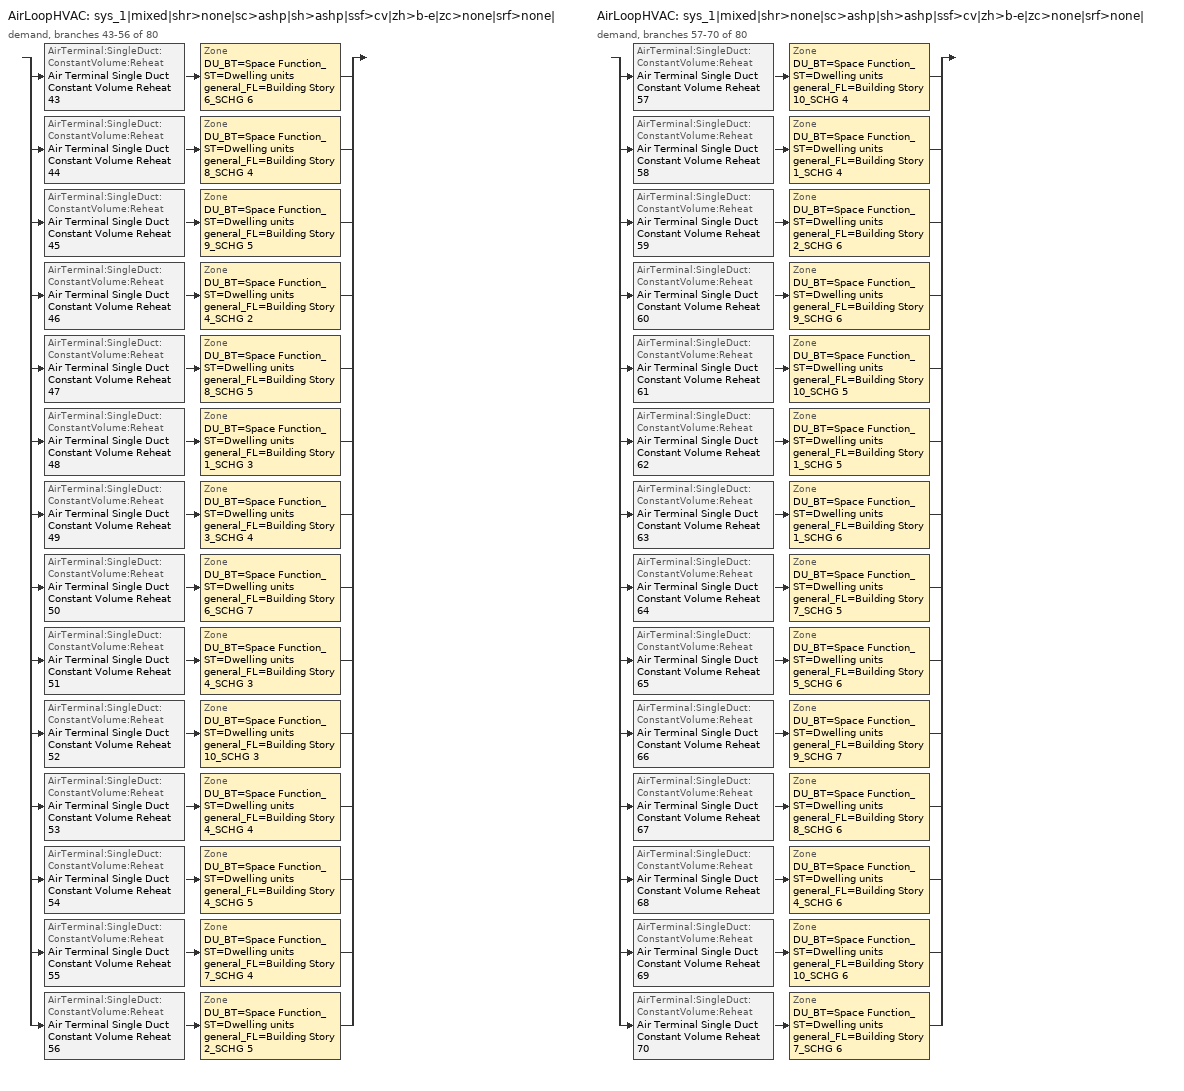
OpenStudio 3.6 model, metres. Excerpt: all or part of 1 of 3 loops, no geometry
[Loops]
AirLoopHVAC 'sys_1|mixed|shr>none|sc>ashp|sh>ashp|ssf>cv|zh>b-e|zc>none|srf>none|'
 demand, branches 43-56 of 80: split
  | AirTerminal:SingleDuct:ConstantVolume:Reheat 'Air Terminal Single Duct Constant Volume Reheat 43' > Zone 'DU_BT=Space Function_ST=Dwelling units general_FL=Building Story 6_SCHG 6'
  | AirTerminal:SingleDuct:ConstantVolume:Reheat 'Air Terminal Single Duct Constant Volume Reheat 44' > Zone 'DU_BT=Space Function_ST=Dwelling units general_FL=Building Story 8_SCHG 4'
  | AirTerminal:SingleDuct:ConstantVolume:Reheat 'Air Terminal Single Duct Constant Volume Reheat 45' > Zone 'DU_BT=Space Function_ST=Dwelling units general_FL=Building Story 9_SCHG 5'
  | AirTerminal:SingleDuct:ConstantVolume:Reheat 'Air Terminal Single Duct Constant Volume Reheat 46' > Zone 'DU_BT=Space Function_ST=Dwelling units general_FL=Building Story 4_SCHG 2'
  | AirTerminal:SingleDuct:ConstantVolume:Reheat 'Air Terminal Single Duct Constant Volume Reheat 47' > Zone 'DU_BT=Space Function_ST=Dwelling units general_FL=Building Story 8_SCHG 5'
  | AirTerminal:SingleDuct:ConstantVolume:Reheat 'Air Terminal Single Duct Constant Volume Reheat 48' > Zone 'DU_BT=Space Function_ST=Dwelling units general_FL=Building Story 1_SCHG 3'
  | AirTerminal:SingleDuct:ConstantVolume:Reheat 'Air Terminal Single Duct Constant Volume Reheat 49' > Zone 'DU_BT=Space Function_ST=Dwelling units general_FL=Building Story 3_SCHG 4'
  | AirTerminal:SingleDuct:ConstantVolume:Reheat 'Air Terminal Single Duct Constant Volume Reheat 50' > Zone 'DU_BT=Space Function_ST=Dwelling units general_FL=Building Story 6_SCHG 7'
  | AirTerminal:SingleDuct:ConstantVolume:Reheat 'Air Terminal Single Duct Constant Volume Reheat 51' > Zone 'DU_BT=Space Function_ST=Dwelling units general_FL=Building Story 4_SCHG 3'
  | AirTerminal:SingleDuct:ConstantVolume:Reheat 'Air Terminal Single Duct Constant Volume Reheat 52' > Zone 'DU_BT=Space Function_ST=Dwelling units general_FL=Building Story 10_SCHG 3'
  | AirTerminal:SingleDuct:ConstantVolume:Reheat 'Air Terminal Single Duct Constant Volume Reheat 53' > Zone 'DU_BT=Space Function_ST=Dwelling units general_FL=Building Story 4_SCHG 4'
  | AirTerminal:SingleDuct:ConstantVolume:Reheat 'Air Terminal Single Duct Constant Volume Reheat 54' > Zone 'DU_BT=Space Function_ST=Dwelling units general_FL=Building Story 4_SCHG 5'
  | AirTerminal:SingleDuct:ConstantVolume:Reheat 'Air Terminal Single Duct Constant Volume Reheat 55' > Zone 'DU_BT=Space Function_ST=Dwelling units general_FL=Building Story 7_SCHG 4'
  | AirTerminal:SingleDuct:ConstantVolume:Reheat 'Air Terminal Single Duct Constant Volume Reheat 56' > Zone 'DU_BT=Space Function_ST=Dwelling units general_FL=Building Story 2_SCHG 5'
AirLoopHVAC 'sys_1|mixed|shr>none|sc>ashp|sh>ashp|ssf>cv|zh>b-e|zc>none|srf>none|'
 demand, branches 57-70 of 80: split
  | AirTerminal:SingleDuct:ConstantVolume:Reheat 'Air Terminal Single Duct Constant Volume Reheat 57' > Zone 'DU_BT=Space Function_ST=Dwelling units general_FL=Building Story 10_SCHG 4'
  | AirTerminal:SingleDuct:ConstantVolume:Reheat 'Air Terminal Single Duct Constant Volume Reheat 58' > Zone 'DU_BT=Space Function_ST=Dwelling units general_FL=Building Story 1_SCHG 4'
  | AirTerminal:SingleDuct:ConstantVolume:Reheat 'Air Terminal Single Duct Constant Volume Reheat 59' > Zone 'DU_BT=Space Function_ST=Dwelling units general_FL=Building Story 2_SCHG 6'
  | AirTerminal:SingleDuct:ConstantVolume:Reheat 'Air Terminal Single Duct Constant Volume Reheat 60' > Zone 'DU_BT=Space Function_ST=Dwelling units general_FL=Building Story 9_SCHG 6'
  | AirTerminal:SingleDuct:ConstantVolume:Reheat 'Air Terminal Single Duct Constant Volume Reheat 61' > Zone 'DU_BT=Space Function_ST=Dwelling units general_FL=Building Story 10_SCHG 5'
  | AirTerminal:SingleDuct:ConstantVolume:Reheat 'Air Terminal Single Duct Constant Volume Reheat 62' > Zone 'DU_BT=Space Function_ST=Dwelling units general_FL=Building Story 1_SCHG 5'
  | AirTerminal:SingleDuct:ConstantVolume:Reheat 'Air Terminal Single Duct Constant Volume Reheat 63' > Zone 'DU_BT=Space Function_ST=Dwelling units general_FL=Building Story 1_SCHG 6'
  | AirTerminal:SingleDuct:ConstantVolume:Reheat 'Air Terminal Single Duct Constant Volume Reheat 64' > Zone 'DU_BT=Space Function_ST=Dwelling units general_FL=Building Story 7_SCHG 5'
  | AirTerminal:SingleDuct:ConstantVolume:Reheat 'Air Terminal Single Duct Constant Volume Reheat 65' > Zone 'DU_BT=Space Function_ST=Dwelling units general_FL=Building Story 5_SCHG 6'
  | AirTerminal:SingleDuct:ConstantVolume:Reheat 'Air Terminal Single Duct Constant Volume Reheat 66' > Zone 'DU_BT=Space Function_ST=Dwelling units general_FL=Building Story 9_SCHG 7'
  | AirTerminal:SingleDuct:ConstantVolume:Reheat 'Air Terminal Single Duct Constant Volume Reheat 67' > Zone 'DU_BT=Space Function_ST=Dwelling units general_FL=Building Story 8_SCHG 6'
  | AirTerminal:SingleDuct:ConstantVolume:Reheat 'Air Terminal Single Duct Constant Volume Reheat 68' > Zone 'DU_BT=Space Function_ST=Dwelling units general_FL=Building Story 4_SCHG 6'
  | AirTerminal:SingleDuct:ConstantVolume:Reheat 'Air Terminal Single Duct Constant Volume Reheat 69' > Zone 'DU_BT=Space Function_ST=Dwelling units general_FL=Building Story 10_SCHG 6'
  | AirTerminal:SingleDuct:ConstantVolume:Reheat 'Air Terminal Single Duct Constant Volume Reheat 70' > Zone 'DU_BT=Space Function_ST=Dwelling units general_FL=Building Story 7_SCHG 6'
[Sizing:Zone] Zone Cooling Design Supply Air Temperature Input Method=TemperatureDifference; Zone Cooling Design Supply Air Temperature {C}=14; Zone Cooling Design Supply Air Temperature Difference {deltaC}=11; Zone Heating Design Supply Air Temperature Input Method=TemperatureDifference; Zone Heating Design Supply Air Temperature {C}=40; Zone Heating Design Supply Air Temperature Difference {deltaC}=21; Zone Cooling Design Supply Air Humidity Ratio {kg-H2O/kg-air}=0.0085; Zone Heating Design Supply Air Humidity Ratio {kg-H2O/kg-air}=0.008; Zone Heating Sizing Factor=1.3; Zone Cooling Sizing Factor=1; Cooling Design Air Flow Method=DesignDay; Heating Design Air Flow Method=DesignDay; Account for Dedicated Outdoor Air System=No; Dedicated Outdoor Air System Control Strategy=NeutralSupplyAir; Dedicated Outdoor Air Low Setpoint Temperature for Design {C}=autosize; Dedicated Outdoor Air High Setpoint Temperature for Design {C}=autosize; Zone Load Sizing Method=Sensible Load Only No Latent Load; Zone Latent Cooling Design Supply Air Humidity Ratio Input Method=HumidityRatioDifference; Zone Cooling Design Supply Air Humidity Ratio Difference {kgWater/kgDryAir}=0.005; Zone Latent Heating Design Supply Air Humidity Ratio Input Method=HumidityRatioDifference; Zone Humidification Design Supply Air Humidity Ratio Difference {kgWater/kgDryAir}=0.005
DU_BT=Space Function_ST=Dwelling units general_FL=Building Story 6_SCHG 6; DU_BT=Space Function_ST=Dwelling units general_FL=Building Story 8_SCHG 4; DU_BT=Space Function_ST=Dwelling units general_FL=Building Story 9_SCHG 5; DU_BT=Space Function_ST=Dwelling units general_FL=Building Story 4_SCHG 2; DU_BT=Space Function_ST=Dwelling units general_FL=Building Story 8_SCHG 5; DU_BT=Space Function_ST=Dwelling units general_FL=Building Story 1_SCHG 3; DU_BT=Space Function_ST=Dwelling units general_FL=Building Story 3_SCHG 4; DU_BT=Space Function_ST=Dwelling units general_FL=Building Story 6_SCHG 7; DU_BT=Space Function_ST=Dwelling units general_FL=Building Story 4_SCHG 3; DU_BT=Space Function_ST=Dwelling units general_FL=Building Story 10_SCHG 3; DU_BT=Space Function_ST=Dwelling units general_FL=Building Story 4_SCHG 4; DU_BT=Space Function_ST=Dwelling units general_FL=Building Story 4_SCHG 5; DU_BT=Space Function_ST=Dwelling units general_FL=Building Story 7_SCHG 4; DU_BT=Space Function_ST=Dwelling units general_FL=Building Story 2_SCHG 5; DU_BT=Space Function_ST=Dwelling units general_FL=Building Story 10_SCHG 4; DU_BT=Space Function_ST=Dwelling units general_FL=Building Story 1_SCHG 4; DU_BT=Space Function_ST=Dwelling units general_FL=Building Story 2_SCHG 6; DU_BT=Space Function_ST=Dwelling units general_FL=Building Story 9_SCHG 6; DU_BT=Space Function_ST=Dwelling units general_FL=Building Story 10_SCHG 5; DU_BT=Space Function_ST=Dwelling units general_FL=Building Story 1_SCHG 5; DU_BT=Space Function_ST=Dwelling units general_FL=Building Story 1_SCHG 6; DU_BT=Space Function_ST=Dwelling units general_FL=Building Story 7_SCHG 5; DU_BT=Space Function_ST=Dwelling units general_FL=Building Story 5_SCHG 6; DU_BT=Space Function_ST=Dwelling units general_FL=Building Story 9_SCHG 7; DU_BT=Space Function_ST=Dwelling units general_FL=Building Story 8_SCHG 6; DU_BT=Space Function_ST=Dwelling units general_FL=Building Story 4_SCHG 6; DU_BT=Space Function_ST=Dwelling units general_FL=Building Story 10_SCHG 6; DU_BT=Space Function_ST=Dwelling units general_FL=Building Story 7_SCHG 6
[Zone equipment]
DU_BT=Space Function_ST=Dwelling units general_FL=Building Story 6_SCHG 6: Zone HVAC Baseboard Convective Electric 43, Air Terminal Single Duct Constant Volume Reheat 43
DU_BT=Space Function_ST=Dwelling units general_FL=Building Story 8_SCHG 4: Zone HVAC Baseboard Convective Electric 44, Air Terminal Single Duct Constant Volume Reheat 44
DU_BT=Space Function_ST=Dwelling units general_FL=Building Story 9_SCHG 5: Zone HVAC Baseboard Convective Electric 45, Air Terminal Single Duct Constant Volume Reheat 45
DU_BT=Space Function_ST=Dwelling units general_FL=Building Story 4_SCHG 2: Zone HVAC Baseboard Convective Electric 46, Air Terminal Single Duct Constant Volume Reheat 46
DU_BT=Space Function_ST=Dwelling units general_FL=Building Story 8_SCHG 5: Zone HVAC Baseboard Convective Electric 47, Air Terminal Single Duct Constant Volume Reheat 47
DU_BT=Space Function_ST=Dwelling units general_FL=Building Story 1_SCHG 3: Zone HVAC Baseboard Convective Electric 48, Air Terminal Single Duct Constant Volume Reheat 48
DU_BT=Space Function_ST=Dwelling units general_FL=Building Story 3_SCHG 4: Zone HVAC Baseboard Convective Electric 49, Air Terminal Single Duct Constant Volume Reheat 49
DU_BT=Space Function_ST=Dwelling units general_FL=Building Story 6_SCHG 7: Zone HVAC Baseboard Convective Electric 50, Air Terminal Single Duct Constant Volume Reheat 50
DU_BT=Space Function_ST=Dwelling units general_FL=Building Story 4_SCHG 3: Zone HVAC Baseboard Convective Electric 51, Air Terminal Single Duct Constant Volume Reheat 51
DU_BT=Space Function_ST=Dwelling units general_FL=Building Story 10_SCHG 3: Zone HVAC Baseboard Convective Electric 52, Air Terminal Single Duct Constant Volume Reheat 52
DU_BT=Space Function_ST=Dwelling units general_FL=Building Story 4_SCHG 4: Zone HVAC Baseboard Convective Electric 53, Air Terminal Single Duct Constant Volume Reheat 53
DU_BT=Space Function_ST=Dwelling units general_FL=Building Story 4_SCHG 5: Zone HVAC Baseboard Convective Electric 54, Air Terminal Single Duct Constant Volume Reheat 54
DU_BT=Space Function_ST=Dwelling units general_FL=Building Story 7_SCHG 4: Zone HVAC Baseboard Convective Electric 55, Air Terminal Single Duct Constant Volume Reheat 55
DU_BT=Space Function_ST=Dwelling units general_FL=Building Story 2_SCHG 5: Zone HVAC Baseboard Convective Electric 56, Air Terminal Single Duct Constant Volume Reheat 56
DU_BT=Space Function_ST=Dwelling units general_FL=Building Story 10_SCHG 4: Zone HVAC Baseboard Convective Electric 57, Air Terminal Single Duct Constant Volume Reheat 57
DU_BT=Space Function_ST=Dwelling units general_FL=Building Story 1_SCHG 4: Zone HVAC Baseboard Convective Electric 58, Air Terminal Single Duct Constant Volume Reheat 58
DU_BT=Space Function_ST=Dwelling units general_FL=Building Story 2_SCHG 6: Zone HVAC Baseboard Convective Electric 59, Air Terminal Single Duct Constant Volume Reheat 59
DU_BT=Space Function_ST=Dwelling units general_FL=Building Story 9_SCHG 6: Zone HVAC Baseboard Convective Electric 60, Air Terminal Single Duct Constant Volume Reheat 60
DU_BT=Space Function_ST=Dwelling units general_FL=Building Story 10_SCHG 5: Zone HVAC Baseboard Convective Electric 61, Air Terminal Single Duct Constant Volume Reheat 61
DU_BT=Space Function_ST=Dwelling units general_FL=Building Story 1_SCHG 5: Zone HVAC Baseboard Convective Electric 62, Air Terminal Single Duct Constant Volume Reheat 62
DU_BT=Space Function_ST=Dwelling units general_FL=Building Story 1_SCHG 6: Zone HVAC Baseboard Convective Electric 63, Air Terminal Single Duct Constant Volume Reheat 63
DU_BT=Space Function_ST=Dwelling units general_FL=Building Story 7_SCHG 5: Zone HVAC Baseboard Convective Electric 64, Air Terminal Single Duct Constant Volume Reheat 64
DU_BT=Space Function_ST=Dwelling units general_FL=Building Story 5_SCHG 6: Zone HVAC Baseboard Convective Electric 65, Air Terminal Single Duct Constant Volume Reheat 65
DU_BT=Space Function_ST=Dwelling units general_FL=Building Story 9_SCHG 7: Zone HVAC Baseboard Convective Electric 66, Air Terminal Single Duct Constant Volume Reheat 66
DU_BT=Space Function_ST=Dwelling units general_FL=Building Story 8_SCHG 6: Zone HVAC Baseboard Convective Electric 67, Air Terminal Single Duct Constant Volume Reheat 67
DU_BT=Space Function_ST=Dwelling units general_FL=Building Story 4_SCHG 6: Zone HVAC Baseboard Convective Electric 68, Air Terminal Single Duct Constant Volume Reheat 68
DU_BT=Space Function_ST=Dwelling units general_FL=Building Story 10_SCHG 6: Zone HVAC Baseboard Convective Electric 69, Air Terminal Single Duct Constant Volume Reheat 69
DU_BT=Space Function_ST=Dwelling units general_FL=Building Story 7_SCHG 6: Zone HVAC Baseboard Convective Electric 70, Air Terminal Single Duct Constant Volume Reheat 70
[ZoneHVAC:Baseboard:Convective:Electric] Availability Schedule=Always On Discrete; Nominal Capacity {W}=autosize; Efficiency=1
Zone HVAC Baseboard Convective Electric 43; Zone HVAC Baseboard Convective Electric 44; Zone HVAC Baseboard Convective Electric 45; Zone HVAC Baseboard Convective Electric 46; Zone HVAC Baseboard Convective Electric 47; Zone HVAC Baseboard Convective Electric 48; Zone HVAC Baseboard Convective Electric 49; Zone HVAC Baseboard Convective Electric 50; Zone HVAC Baseboard Convective Electric 51; Zone HVAC Baseboard Convective Electric 52; Zone HVAC Baseboard Convective Electric 53; Zone HVAC Baseboard Convective Electric 54; Zone HVAC Baseboard Convective Electric 55; Zone HVAC Baseboard Convective Electric 56; Zone HVAC Baseboard Convective Electric 57; Zone HVAC Baseboard Convective Electric 58; Zone HVAC Baseboard Convective Electric 59; Zone HVAC Baseboard Convective Electric 60; Zone HVAC Baseboard Convective Electric 61; Zone HVAC Baseboard Convective Electric 62; Zone HVAC Baseboard Convective Electric 63; Zone HVAC Baseboard Convective Electric 64; Zone HVAC Baseboard Convective Electric 65; Zone HVAC Baseboard Convective Electric 66; Zone HVAC Baseboard Convective Electric 67; Zone HVAC Baseboard Convective Electric 68; Zone HVAC Baseboard Convective Electric 69; Zone HVAC Baseboard Convective Electric 70
[Coil:Heating:Electric] Availability Schedule=Always On Discrete
Coil Heating Electric 43; Coil Heating Electric 44; Coil Heating Electric 45; Coil Heating Electric 46; Coil Heating Electric 47; Coil Heating Electric 48; Coil Heating Electric 49; Coil Heating Electric 50; Coil Heating Electric 51; Coil Heating Electric 52; Coil Heating Electric 53; Coil Heating Electric 54; Coil Heating Electric 55; Coil Heating Electric 56; Coil Heating Electric 57; Coil Heating Electric 58; Coil Heating Electric 59; Coil Heating Electric 60; Coil Heating Electric 61; Coil Heating Electric 62; Coil Heating Electric 63; Coil Heating Electric 64; Coil Heating Electric 65; Coil Heating Electric 66; Coil Heating Electric 67; Coil Heating Electric 68; Coil Heating Electric 69; Coil Heating Electric 70
[AirTerminal:SingleDuct:ConstantVolume:Reheat] Availability Schedule=Always On Discrete; Maximum Air Flow Rate {m3/s}=autosize; Maximum Hot Water or Steam Flow Rate {m3/s}=autosize; Minimum Hot Water or Steam Flow Rate {m3/s}=0; Convergence Tolerance=0.001; Maximum Reheat Air Temperature {C}=35
Name | Reheat Coil
Air Terminal Single Duct Constant Volume Reheat 43 | Coil Heating Electric 43
Air Terminal Single Duct Constant Volume Reheat 44 | Coil Heating Electric 44
Air Terminal Single Duct Constant Volume Reheat 45 | Coil Heating Electric 45
Air Terminal Single Duct Constant Volume Reheat 46 | Coil Heating Electric 46
Air Terminal Single Duct Constant Volume Reheat 47 | Coil Heating Electric 47
Air Terminal Single Duct Constant Volume Reheat 48 | Coil Heating Electric 48
Air Terminal Single Duct Constant Volume Reheat 49 | Coil Heating Electric 49
Air Terminal Single Duct Constant Volume Reheat 50 | Coil Heating Electric 50
Air Terminal Single Duct Constant Volume Reheat 51 | Coil Heating Electric 51
Air Terminal Single Duct Constant Volume Reheat 52 | Coil Heating Electric 52
Air Terminal Single Duct Constant Volume Reheat 53 | Coil Heating Electric 53
Air Terminal Single Duct Constant Volume Reheat 54 | Coil Heating Electric 54
Air Terminal Single Duct Constant Volume Reheat 55 | Coil Heating Electric 55
Air Terminal Single Duct Constant Volume Reheat 56 | Coil Heating Electric 56
Air Terminal Single Duct Constant Volume Reheat 57 | Coil Heating Electric 57
Air Terminal Single Duct Constant Volume Reheat 58 | Coil Heating Electric 58
Air Terminal Single Duct Constant Volume Reheat 59 | Coil Heating Electric 59
Air Terminal Single Duct Constant Volume Reheat 60 | Coil Heating Electric 60
Air Terminal Single Duct Constant Volume Reheat 61 | Coil Heating Electric 61
Air Terminal Single Duct Constant Volume Reheat 62 | Coil Heating Electric 62
Air Terminal Single Duct Constant Volume Reheat 63 | Coil Heating Electric 63
Air Terminal Single Duct Constant Volume Reheat 64 | Coil Heating Electric 64
Air Terminal Single Duct Constant Volume Reheat 65 | Coil Heating Electric 65
Air Terminal Single Duct Constant Volume Reheat 66 | Coil Heating Electric 66
Air Terminal Single Duct Constant Volume Reheat 67 | Coil Heating Electric 67
Air Terminal Single Duct Constant Volume Reheat 68 | Coil Heating Electric 68
Air Terminal Single Duct Constant Volume Reheat 69 | Coil Heating Electric 69
Air Terminal Single Duct Constant Volume Reheat 70 | Coil Heating Electric 70
[Schedule:Constant]
Always On Discrete: Value=1
